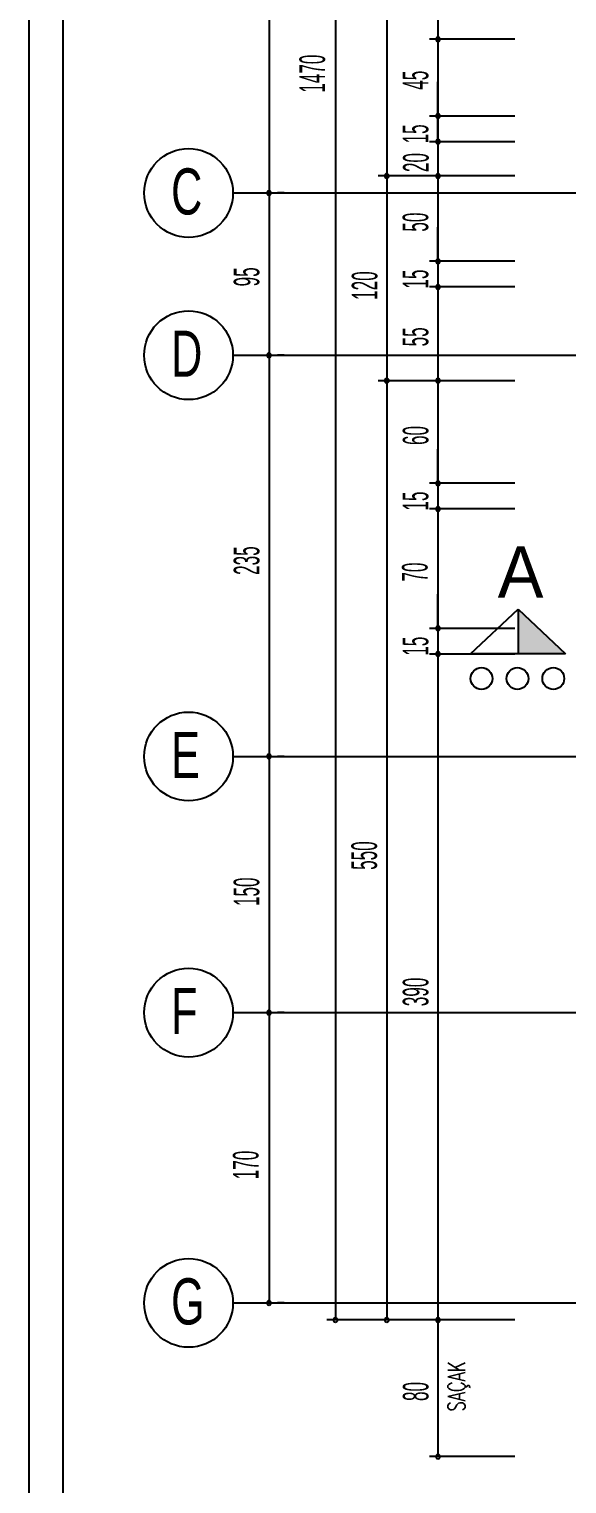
# Model space of a CAD drawing. Extents: x 3907.4 to 3911.57, y -3054.42 to -3053.7.
# Drawn here: x 3908.4071 to 3908.4701, y -3054.2952 to -3054.1248 of the extents above; entities that cross this region are included whole.
import ezdxf
from ezdxf.enums import TextEntityAlignment as Align

# ---------------------------------------------------------------- set-up
doc = ezdxf.new("R2010")
doc.units = 0
doc.header["$LTSCALE"] = 2
doc.header["$MEASUREMENT"] = 0
doc.linetypes.add('ACAD_ISO10W100', pattern=[18, 12, -3, 0, -3])
doc.layers.get('0').update_dxf_attribs({"linetype": 'CONTINUOUS'})
for name, color, linetype in [('AKS', 11, 'CONTINUOUS'), ('OLÇÜ', 6, 'CONTINUOUS'), ('TEXT', 11, 'CONTINUOUS')]:
    doc.layers.add(name, color=color, linetype=linetype)
doc.styles.add('İSİM', font='comicbd.ttf')
doc.styles.add('KAPı-PEN', font='simplex.shx', dxfattribs={"width": 0.7, "height": 10})
doc.styles.add('MAHAL', font='stylu.ttf', dxfattribs={"width": 0.7, "height": 20})
doc.styles.add('ÖLÇÜ', font='stylu.ttf', dxfattribs={"width": 0.5})

msp = doc.modelspace()

# ---------------------------------------------------------------- hatches: boundary and pattern name
at = {"layer": 'TEXT'}
msp.add_hatch(color=256, dxfattribs=at).paths.add_polyline_path([(3908.46433, -3054.19802), (3908.46989, -3054.19802), (3908.46433, -3054.19277)])

# ---------------------------------------------------------------- linework, layer by layer
at = {"color": 0, "linetype": 'ByBlock'}
for centre, start, end in [((3908.45496, -3054.12603), 90, 270), ((3908.45496, -3054.12603), 90, 270), ((3908.45496, -3054.12603), 270, 90), ((3908.45496, -3054.12603), 270, 90), ((3908.45496, -3054.13503), 90, 270), ((3908.45496, -3054.13503), 90, 270), ((3908.45496, -3054.13503), 270, 90), ((3908.45496, -3054.13503), 270, 90), ((3908.45496, -3054.13803), 90, 270), ((3908.45496, -3054.13803), 90, 270), ((3908.45496, -3054.13803), 270, 90), ((3908.45496, -3054.13803), 270, 90), ((3908.44896, -3054.14203), 90, 270), ((3908.44896, -3054.14203), 90, 270), ((3908.44896, -3054.14203), 270, 90), ((3908.44896, -3054.14203), 270, 90), ((3908.45496, -3054.14203), 90, 270), ((3908.45496, -3054.14203), 90, 270), ((3908.45496, -3054.14203), 270, 90), ((3908.45496, -3054.14203), 270, 90), ((3908.43518, -3054.14403), 90, 270), ((3908.43518, -3054.14403), 90, 270), ((3908.43518, -3054.14403), 270, 90), ((3908.43518, -3054.14403), 270, 90), ((3908.45496, -3054.15203), 90, 270), ((3908.45496, -3054.15203), 90, 270), ((3908.45496, -3054.15203), 270, 90), ((3908.45496, -3054.15203), 270, 90), ((3908.45496, -3054.15503), 90, 270), ((3908.45496, -3054.15503), 90, 270), ((3908.45496, -3054.15503), 270, 90), ((3908.45496, -3054.15503), 270, 90), ((3908.43518, -3054.16303), 90, 270), ((3908.43518, -3054.16303), 90, 270), ((3908.43518, -3054.16303), 270, 90), ((3908.43518, -3054.16303), 270, 90), ((3908.44896, -3054.16603), 90, 270), ((3908.44896, -3054.16603), 90, 270), ((3908.44896, -3054.16603), 270, 90), ((3908.44896, -3054.16603), 270, 90), ((3908.45496, -3054.16603), 90, 270), ((3908.45496, -3054.16603), 90, 270), ((3908.45496, -3054.16603), 270, 90), ((3908.45496, -3054.16603), 270, 90), ((3908.45496, -3054.17803), 90, 270), ((3908.45496, -3054.17803), 90, 270), ((3908.45496, -3054.17803), 270, 90), ((3908.45496, -3054.17803), 270, 90), ((3908.45496, -3054.18103), 90, 270), ((3908.45496, -3054.18103), 90, 270), ((3908.45496, -3054.18103), 270, 90), ((3908.45496, -3054.18103), 270, 90), ((3908.45496, -3054.19503), 90, 270), ((3908.45496, -3054.19503), 90, 270), ((3908.45496, -3054.19503), 270, 90), ((3908.45496, -3054.19503), 270, 90), ((3908.45496, -3054.19803), 90, 270), ((3908.45496, -3054.19803), 90, 270), ((3908.45496, -3054.19803), 270, 90), ((3908.45496, -3054.19803), 270, 90), ((3908.43518, -3054.21003), 90, 270), ((3908.43518, -3054.21003), 90, 270), ((3908.43518, -3054.21003), 270, 90), ((3908.43518, -3054.21003), 270, 90), ((3908.43518, -3054.24003), 90, 270), ((3908.43518, -3054.24003), 90, 270), ((3908.43518, -3054.24003), 270, 90), ((3908.43518, -3054.24003), 270, 90), ((3908.43518, -3054.27403), 90, 270), ((3908.43518, -3054.27403), 270, 90), ((3908.44296, -3054.27603), 90, 270), ((3908.44296, -3054.27603), 270, 90), ((3908.44896, -3054.27603), 90, 270), ((3908.44896, -3054.27603), 270, 90), ((3908.45496, -3054.27603), 90, 270), ((3908.45496, -3054.27603), 90, 270), ((3908.45496, -3054.27603), 270, 90), ((3908.45496, -3054.27603), 270, 90), ((3908.45496, -3054.29203), 90, 270), ((3908.45496, -3054.29203), 270, 90)]:
    msp.add_arc(centre, 0.00025, start, end, dxfattribs=at)
at = {"layer": 'AKS', "color": 6}
for p, q in [((3908.43518, -3054.04403), (3908.43518, -3054.14403)), ((3908.43518, -3054.14403), (3908.43518, -3054.16303)), ((3908.43696, -3054.14403), (3908.43618, -3054.14403)), ((3908.43696, -3054.14403), (3908.43618, -3054.14403)), ((3908.43518, -3054.16303), (3908.43518, -3054.21003)), ((3908.43696, -3054.16303), (3908.43618, -3054.16303)), ((3908.43696, -3054.16303), (3908.43618, -3054.16303)), ((3908.43518, -3054.21003), (3908.43518, -3054.24003)), ((3908.43696, -3054.21003), (3908.43618, -3054.21003)), ((3908.43696, -3054.21003), (3908.43618, -3054.21003)), ((3908.43518, -3054.24003), (3908.43518, -3054.27403)), ((3908.43696, -3054.24003), (3908.43618, -3054.24003)), ((3908.43696, -3054.24003), (3908.43618, -3054.24003)), ((3908.43696, -3054.27403), (3908.43618, -3054.27403))]:
    msp.add_line(p, q, dxfattribs=at)
at = {"layer": 'AKS', "linetype": 'ACAD_ISO10W100'}
for p, q in [((3908.43096, -3054.14403), (3908.80647, -3054.14403)), ((3908.43096, -3054.16303), (3908.80647, -3054.16303)), ((3908.43096, -3054.21003), (3908.62247, -3054.21003)), ((3908.43096, -3054.24003), (3908.80647, -3054.24003)), ((3908.43096, -3054.27403), (3908.62247, -3054.27403))]:
    msp.add_line(p, q, dxfattribs=at)
at = {"layer": 'AKS'}
for centre in [(3908.42576, -3054.14403), (3908.42576, -3054.16303), (3908.42576, -3054.21003), (3908.42576, -3054.24003), (3908.42576, -3054.27403)]:
    msp.add_circle(centre, 0.0052, dxfattribs=at)
at = {"layer": 'OLÇÜ', "color": 6}
for p, q in [((3908.44296, -3053.98203), (3908.44296, -3054.27603)), ((3908.44896, -3054.04203), (3908.44896, -3054.14203)), ((3908.45496, -3054.11903), (3908.45496, -3054.12603)), ((3908.46396, -3054.12603), (3908.45396, -3054.12603)), ((3908.46396, -3054.12603), (3908.45396, -3054.12603)), ((3908.45496, -3054.12603), (3908.45496, -3054.13503)), ((3908.45496, -3054.13503), (3908.45496, -3054.13103)), ((3908.46396, -3054.13503), (3908.45396, -3054.13503)), ((3908.46396, -3054.13503), (3908.45396, -3054.13503)), ((3908.45496, -3054.13803), (3908.45496, -3054.13403)), ((3908.45496, -3054.13503), (3908.45496, -3054.13803)), ((3908.46396, -3054.13803), (3908.45396, -3054.13803)), ((3908.46396, -3054.13803), (3908.45396, -3054.13803)), ((3908.45496, -3054.13803), (3908.45496, -3054.14203)), ((3908.45496, -3054.13803), (3908.45496, -3054.14203)), ((3908.45733, -3054.14203), (3908.44796, -3054.14203)), ((3908.45733, -3054.14203), (3908.44796, -3054.14203)), ((3908.44896, -3054.14203), (3908.44896, -3054.16603)), ((3908.46396, -3054.14203), (3908.45396, -3054.14203)), ((3908.46396, -3054.14203), (3908.45396, -3054.14203)), ((3908.45496, -3054.14203), (3908.45496, -3054.15203)), ((3908.45496, -3054.14203), (3908.45496, -3054.14603)), ((3908.45496, -3054.15203), (3908.45496, -3054.14803)), ((3908.46396, -3054.15203), (3908.45396, -3054.15203)), ((3908.46396, -3054.15203), (3908.45396, -3054.15203)), ((3908.45496, -3054.15203), (3908.45496, -3054.15503)), ((3908.46396, -3054.15503), (3908.45396, -3054.15503)), ((3908.46396, -3054.15503), (3908.45396, -3054.15503)), ((3908.45496, -3054.15503), (3908.45496, -3054.15903)), ((3908.45496, -3054.15503), (3908.45496, -3054.16603)), ((3908.45796, -3054.16603), (3908.44796, -3054.16603)), ((3908.45796, -3054.16603), (3908.44796, -3054.16603)), ((3908.44896, -3054.16603), (3908.44896, -3054.27603)), ((3908.46396, -3054.16603), (3908.45396, -3054.16603)), ((3908.46396, -3054.16603), (3908.45396, -3054.16603)), ((3908.45496, -3054.16603), (3908.45496, -3054.17803)), ((3908.45496, -3054.17803), (3908.45496, -3054.17403)), ((3908.46396, -3054.17803), (3908.45396, -3054.17803)), ((3908.46396, -3054.17803), (3908.45396, -3054.17803)), ((3908.45496, -3054.17803), (3908.45496, -3054.18103)), ((3908.46396, -3054.18103), (3908.45396, -3054.18103)), ((3908.46396, -3054.18103), (3908.45396, -3054.18103)), ((3908.45496, -3054.18103), (3908.45496, -3054.19503)), ((3908.45496, -3054.18103), (3908.45496, -3054.18503)), ((3908.45496, -3054.19503), (3908.45496, -3054.19103)), ((3908.46396, -3054.19503), (3908.45396, -3054.19503)), ((3908.46396, -3054.19503), (3908.45396, -3054.19503)), ((3908.45496, -3054.19503), (3908.45496, -3054.19803)), ((3908.46396, -3054.19803), (3908.45396, -3054.19803)), ((3908.46396, -3054.19803), (3908.45396, -3054.19803)), ((3908.45496, -3054.19803), (3908.45496, -3054.27603)), ((3908.45496, -3054.19803), (3908.45496, -3054.20203)), ((3908.45796, -3054.27603), (3908.44196, -3054.27603)), ((3908.45796, -3054.27603), (3908.44796, -3054.27603)), ((3908.46396, -3054.27603), (3908.45396, -3054.27603)), ((3908.46396, -3054.27603), (3908.45396, -3054.27603)), ((3908.45496, -3054.27603), (3908.45496, -3054.29203)), ((3908.46396, -3054.29203), (3908.45396, -3054.29203))]:
    msp.add_line(p, q, dxfattribs=at)
at = {"layer": 'TEXT', "color": 30}
msp.add_line((3908.40709, -3054.41968), (3908.40709, -3053.69648), dxfattribs=at)
at = {"layer": 'TEXT', "color": 5, "ltscale": 50}
msp.add_line((3908.41109, -3054.41268), (3908.41109, -3053.70348), dxfattribs=at)
at = {"layer": 'TEXT'}
for p, q in [((3908.45878, -3054.19802), (3908.46433, -3054.19277)), ((3908.46433, -3054.19277), (3908.46989, -3054.19802)), ((3908.46433, -3054.19277), (3908.46433, -3054.19802)), ((3908.46989, -3054.19802), (3908.45878, -3054.19802))]:
    msp.add_line(p, q, dxfattribs=at)
for centre in [(3908.46006, -3054.2009), (3908.46426, -3054.2009), (3908.46846, -3054.2009)]:
    msp.add_circle(centre, 0.00128, dxfattribs=at)

# ---------------------------------------------------------------- texts
at = {"layer": 'AKS', "style": 'MAHAL', "width": 0.7}
for s, p in [('C', (3908.42372, -3054.14655)), ('D', (3908.42372, -3054.16555)), ('E', (3908.42372, -3054.21255)), ('F', (3908.42372, -3054.24255)), ('G', (3908.42372, -3054.27655))]:
    msp.add_text(s, height=0.0054, dxfattribs=at).set_placement(p)
at = {"layer": 'AKS', "color": 62, "style": 'ÖLÇÜ', "width": 0.5}
for s, p in [('95', (3908.43405, -3054.15497)), ('235', (3908.43405, -3054.18876)), ('150', (3908.43404, -3054.22755)), ('170', (3908.43395, -3054.25955))]:
    msp.add_text(s, height=0.003, rotation=90, dxfattribs=at).set_placement(p)
at = {"layer": 'OLÇÜ', "color": 62, "style": 'ÖLÇÜ', "width": 0.5}
for s, p in [('1470', (3908.44174, -3054.13229)), ('45', (3908.45383, -3054.13194)), ('15', (3908.45383, -3054.13823)), ('20', (3908.45387, -3054.14158)), ('50', (3908.45382, -3054.14856)), ('120', (3908.44787, -3054.15655)), ('15', (3908.45383, -3054.15523)), ('55', (3908.45383, -3054.162)), ('60', (3908.45384, -3054.17355)), ('15', (3908.45383, -3054.18123)), ('70', (3908.45374, -3054.18955)), ('15', (3908.45383, -3054.19823)), ('550', (3908.44782, -3054.22331)), ('390', (3908.45384, -3054.23928)), ('80', (3908.45385, -3054.28552))]:
    msp.add_text(s, height=0.003, rotation=90, dxfattribs=at).set_placement(p)
at = {"layer": 'OLÇÜ', "style": 'KAPı-PEN', "width": 0.7}
msp.add_text('SAÇAK', height=0.002, rotation=90, dxfattribs=at).set_placement((3908.45813, -3054.28675))
at = {"layer": 'TEXT', "style": 'İSİM'}
msp.add_attdef('A', text='A', height=0.006, dxfattribs=at).set_placement((3908.46463, -3054.19142), align=Align.CENTER)

doc.saveas('drawing.dxf')
